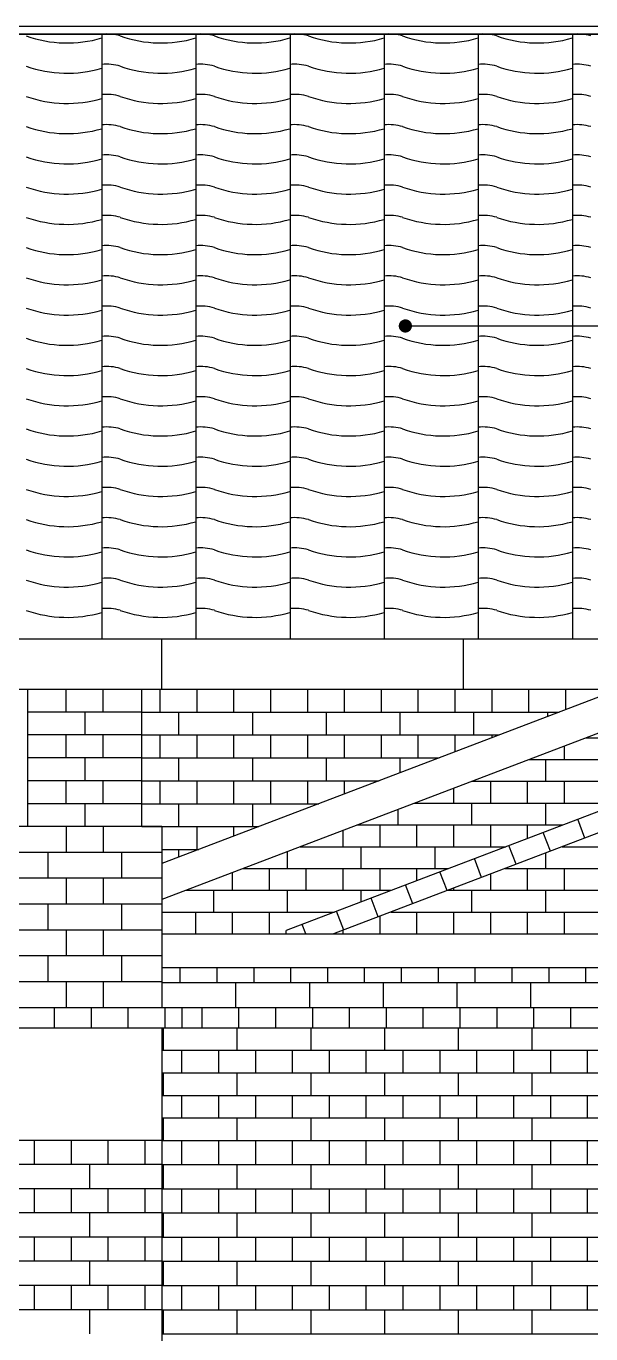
# Model space of a CAD drawing. Extents: x 101185 to 134825, y -129942 to -106182.
# Drawn here: x 116665 to 118349, y -118024 to -114124 of the extents above; entities that cross this region are included whole.
import ezdxf

# ---------------------------------------------------------------- set-up
doc = ezdxf.new("R2010")
doc.units = 0
doc.header["$LTSCALE"] = 50
doc.header["$MEASUREMENT"] = 0
for name, color, linetype in [('DIM', 7, 'CONTINUOUS'), ('ele-3', 6, 'CONTINUOUS'), ('h', 5, 'CONTINUOUS'), ('HAT', 5, 'CONTINUOUS'), ('W-1', 3, 'CONTINUOUS'), ('WALLI', 4, 'CONTINUOUS'), ('WID', 4, 'CONTINUOUS')]:
    doc.layers.add(name, color=color, linetype=linetype)

msp = doc.modelspace()

# ---------------------------------------------------------------- linework, layer by layer
at = {"layer": 'DIM'}
msp.add_line((117795.9, -115018.3), (118604.3, -115018.3), dxfattribs=at)
at = {"layer": 'DIM', "const_width": 19.8}
msp.add_lwpolyline([(117786, -115018.3, 1), (117805.7, -115018.3, 1)], format="xyb", close=True, dxfattribs=at)
at = {"layer": 'ele-3'}
for p, q in [((112683.4, -114124.2), (123125.3, -114124.2)), ((117069.4, -117178.5), (119799.4, -117178.5)), ((117069.4, -117245.7), (119799.4, -117245.7)), ((117069.4, -117312.9), (119799.4, -117312.9)), ((117069.4, -117380.1), (119799.4, -117380.1)), ((117069.4, -117447.3), (119799.4, -117447.3))]:
    msp.add_line(p, q, dxfattribs=at)
for points in [[(116749.4, -117111.3), (116749.4, -117051.3)], [(116859.4, -117111.3), (116859.4, -117051.3)], [(116969.4, -117111.3), (116969.4, -117051.3)], [(117079.4, -117111.3), (117079.4, -117051.3)], [(117189.4, -117111.3), (117189.4, -117051.3)], [(117299.4, -117111.3), (117299.4, -117051.3)], [(117409.4, -117111.3), (117409.4, -117051.3)], [(117519.4, -117111.3), (117519.4, -117051.3)], [(117629.4, -117111.3), (117629.4, -117051.3)], [(117739.4, -117111.3), (117739.4, -117051.3)], [(117849.4, -117111.3), (117849.4, -117051.3)], [(117959.4, -117111.3), (117959.4, -117051.3)], [(118069.4, -117111.3), (118069.4, -117051.3)], [(118179.4, -117111.3), (118179.4, -117051.3)], [(118289.4, -117111.3), (118289.4, -117051.3)], [(117074.4, -117178.5), (117074.4, -117111.3)], [(117294.4, -117178.5), (117294.4, -117111.3)], [(117514.4, -117178.5), (117514.4, -117111.3)], [(117734.4, -117178.5), (117734.4, -117111.3)], [(117954.4, -117178.5), (117954.4, -117111.3)], [(118174.4, -117178.5), (118174.4, -117111.3)], [(117129.4, -117245.7), (117129.4, -117178.5)], [(117239.4, -117245.7), (117239.4, -117178.5)], [(117349.4, -117245.7), (117349.4, -117178.5)], [(117459.4, -117245.7), (117459.4, -117178.5)], [(117569.4, -117245.7), (117569.4, -117178.5)], [(117679.4, -117245.7), (117679.4, -117178.5)], [(117789.4, -117245.7), (117789.4, -117178.5)], [(117899.4, -117245.7), (117899.4, -117178.5)], [(118009.4, -117245.7), (118009.4, -117178.5)], [(118119.4, -117245.7), (118119.4, -117178.5)], [(118229.4, -117245.7), (118229.4, -117178.5)], [(118339.4, -117245.7), (118339.4, -117178.5)], [(117074.4, -117312.9), (117074.4, -117245.7)], [(117294.4, -117312.9), (117294.4, -117245.7)], [(117514.4, -117312.9), (117514.4, -117245.7)], [(117734.4, -117312.9), (117734.4, -117245.7)], [(117954.4, -117312.9), (117954.4, -117245.7)], [(118174.4, -117312.9), (118174.4, -117245.7)], [(117129.4, -117380.1), (117129.4, -117312.9)], [(117239.4, -117380.1), (117239.4, -117312.9)], [(117349.4, -117380.1), (117349.4, -117312.9)], [(117459.4, -117380.1), (117459.4, -117312.9)], [(117569.4, -117380.1), (117569.4, -117312.9)], [(117679.4, -117380.1), (117679.4, -117312.9)], [(117789.4, -117380.1), (117789.4, -117312.9)], [(117899.4, -117380.1), (117899.4, -117312.9)], [(118009.4, -117380.1), (118009.4, -117312.9)], [(118119.4, -117380.1), (118119.4, -117312.9)], [(118229.4, -117380.1), (118229.4, -117312.9)], [(118339.4, -117380.1), (118339.4, -117312.9)], [(117074.4, -117447.3), (117074.4, -117380.1)], [(117294.4, -117447.3), (117294.4, -117380.1)], [(117514.4, -117447.3), (117514.4, -117380.1)], [(117734.4, -117447.3), (117734.4, -117380.1)], [(117954.4, -117447.3), (117954.4, -117380.1)], [(118174.4, -117447.3), (118174.4, -117380.1)]]:
    msp.add_lwpolyline(points, dxfattribs=at)
at = {"layer": 'h'}
for p, q in [((117969.4, -116101.3), (117969.4, -115951.3)), ((117009.4, -116169.7), (118255.1, -116169.7)), ((117119.4, -116169.7), (117119.4, -116238)), ((117339.4, -116169.7), (117339.4, -116238)), ((117559.4, -116169.7), (117559.4, -116238)), ((117779.4, -116169.7), (117779.4, -116238)), ((117999.4, -116169.7), (117999.4, -116238)), ((118219.4, -116169.7), (118219.4, -116183.3)), ((117009.4, -116238), (118075.9, -116238)), ((118334.7, -116246.3), (118534, -116246.3)), ((118269.4, -116271.3), (118269.4, -116311.3)), ((117009.4, -116306.3), (117896.7, -116306.3)), ((117119.4, -116306.3), (117119.4, -116374.7)), ((117339.4, -116306.3), (117339.4, -116374.7)), ((117559.4, -116306.3), (117559.4, -116374.7)), ((117779.4, -116306.3), (117779.4, -116351.1)), ((118164.3, -116311.3), (118704.4, -116311.3)), ((118214.4, -116376.3), (118214.4, -116311.3)), ((117009.4, -116374.7), (117717.4, -116374.7)), ((117993.8, -116376.3), (118874.9, -116376.3)), ((118049.4, -116376.3), (118049.4, -116441.3)), ((118159.4, -116376.3), (118159.4, -116441.3)), ((118269.4, -116376.3), (118269.4, -116441.3)), ((117939.4, -116397.1), (117939.4, -116441.3)), ((117009.4, -116443), (117538.2, -116443)), ((117119.4, -116443), (117119.4, -116511.3)), ((117339.4, -116443), (117339.4, -116511.3)), ((117823.3, -116441.3), (119045.4, -116441.3)), ((117829.4, -116439), (117829.4, -116441.3)), ((117994.4, -116506.3), (117994.4, -116441.3)), ((118214.4, -116506.3), (118214.4, -116441.3)), ((117774.4, -116506.3), (117774.4, -116460)), ((118331.6, -116545.5), (118310.2, -116489.5)), ((116784.4, -116511.3), (116784.4, -116588.5)), ((116894.4, -116511.3), (116894.4, -116588.5)), ((117009.4, -116511.3), (117359, -116511.3)), ((117609.4, -116522.9), (117609.4, -116571.3)), ((117652.8, -116506.3), (118265.9, -116506.3)), ((117719.4, -116506.3), (117719.4, -116571.3)), ((117829.4, -116506.3), (117829.4, -116571.3)), ((117939.4, -116506.3), (117939.4, -116571.3)), ((118049.4, -116506.3), (118049.4, -116571.3)), ((118159.4, -116506.3), (118159.4, -116547)), ((118228.8, -116584.7), (118207.4, -116528.7)), ((117482.3, -116571.3), (118095.4, -116571.3)), ((117664.4, -116636.3), (117664.4, -116571.3)), ((117884.4, -116636.3), (117884.4, -116571.3)), ((118126, -116623.9), (118104.6, -116567.8)), ((118263.9, -116571.3), (118604.8, -116571.3)), ((117069.4, -116588.5), (116609.4, -116588.5)), ((116729.4, -116588.5), (116729.4, -116665.6)), ((116949.4, -116588.5), (116949.4, -116665.6)), ((117069.4, -116579.7), (117179.8, -116579.7)), ((117119.4, -116579.7), (117119.4, -116602.7)), ((117444.4, -116636.3), (117444.4, -116585.8)), ((118023.2, -116663.1), (118001.8, -116607)), ((118214.4, -116636.3), (118214.4, -116590.2)), ((117279.4, -116648.7), (117279.4, -116701.3)), ((117311.8, -116636.3), (117925, -116636.3)), ((117389.4, -116636.3), (117389.4, -116701.3)), ((117499.4, -116636.3), (117499.4, -116701.3)), ((117609.4, -116636.3), (117609.4, -116701.3)), ((117719.4, -116636.3), (117719.4, -116701.3)), ((117829.4, -116636.3), (117829.4, -116672.8)), ((117920.4, -116702.3), (117899.1, -116646.2)), ((118093.4, -116636.3), (118775.3, -116636.3)), ((118159.4, -116636.3), (118159.4, -116701.3)), ((118269.4, -116636.3), (118269.4, -116701.3)), ((117069.4, -116665.6), (116609.4, -116665.6)), ((116784.4, -116665.6), (116784.4, -116742.8)), ((116894.4, -116665.6), (116894.4, -116742.8)), ((117817.7, -116741.5), (117796.3, -116685.4)), ((118049.4, -116653.1), (118049.4, -116701.3)), ((117141.4, -116701.3), (117754.5, -116701.3)), ((117224.4, -116766.3), (117224.4, -116701.3)), ((117444.4, -116766.3), (117444.4, -116701.3)), ((117664.4, -116735.7), (117664.4, -116701.3)), ((117714.9, -116780.7), (117693.5, -116724.6)), ((117922.9, -116701.3), (118945.8, -116701.3)), ((117939.4, -116695.1), (117939.4, -116701.3)), ((117994.4, -116766.3), (117994.4, -116701.3)), ((118214.4, -116766.3), (118214.4, -116701.3)), ((117069.4, -116742.8), (116609.4, -116742.8)), ((116729.4, -116742.8), (116729.4, -116819.9)), ((116949.4, -116742.8), (116949.4, -116819.9)), ((117069.4, -116766.3), (117584, -116766.3)), ((117169.4, -116766.3), (117169.4, -116831.3)), ((117279.4, -116766.3), (117279.4, -116831.3)), ((117389.4, -116766.3), (117389.4, -116831.3)), ((117612.1, -116819.9), (117590.7, -116763.8)), ((117752.4, -116766.3), (119116.3, -116766.3)), ((117829.4, -116766.3), (117829.4, -116831.3)), ((117939.4, -116766.3), (117939.4, -116831.3)), ((118049.4, -116766.3), (118049.4, -116831.3)), ((118159.4, -116766.3), (118159.4, -116831.3)), ((118269.4, -116766.3), (118269.4, -116831.3)), ((117498.7, -116831.3), (117487.9, -116803)), ((117719.4, -116779), (117719.4, -116831.3)), ((117069.4, -116819.9), (116609.4, -116819.9)), ((116784.4, -116819.9), (116784.4, -116897.1)), ((116894.4, -116819.9), (116894.4, -116897.1)), ((117609.4, -116820.9), (117609.4, -116831.3)), ((117069.4, -116897.1), (116609.4, -116897.1)), ((116729.4, -116897.1), (116729.4, -116974.2)), ((116949.4, -116897.1), (116949.4, -116974.2)), ((117124.4, -116976.3), (117124.4, -116931.3)), ((117234.4, -116976.3), (117234.4, -116931.3)), ((117344.4, -116976.3), (117344.4, -116931.3)), ((117454.4, -116976.3), (117454.4, -116931.3)), ((117564.4, -116976.3), (117564.4, -116931.3)), ((117674.4, -116976.3), (117674.4, -116931.3)), ((117784.4, -116976.3), (117784.4, -116931.3)), ((117894.4, -116976.3), (117894.4, -116931.3)), ((118004.4, -116976.3), (118004.4, -116931.3)), ((118114.4, -116976.3), (118114.4, -116931.3)), ((118224.4, -116976.3), (118224.4, -116931.3)), ((118334.4, -116976.3), (118334.4, -116931.3)), ((117069.4, -116974.2), (116609.4, -116974.2)), ((116784.4, -116974.2), (116784.4, -117051.3)), ((116894.4, -116974.2), (116894.4, -117051.3)), ((117069.4, -116976.3), (119799.4, -116976.3)), ((117289.4, -116976.3), (117289.4, -117051.3)), ((117509.4, -116976.3), (117509.4, -117051.3)), ((117729.4, -116976.3), (117729.4, -117051.3)), ((117949.4, -116976.3), (117949.4, -117051.3)), ((118169.4, -116976.3), (118169.4, -117051.3)), ((117069.4, -117519.4), (119799.4, -117519.4)), ((117069.4, -117591.5), (119799.4, -117591.5)), ((117069.4, -117663.6), (119799.4, -117663.6)), ((117069.4, -117735.7), (119799.4, -117735.7)), ((117069.4, -117807.9), (119799.4, -117807.9)), ((117069.4, -117880), (119799.4, -117880)), ((117069.4, -117952.1), (119799.4, -117952.1)), ((117069.4, -118024.2), (119799.4, -118024.2))]:
    msp.add_line(p, q, dxfattribs=at)
for points in [[(117064.4, -116169.7), (117064.4, -116101.3)], [(117174.4, -116169.7), (117174.4, -116101.3)], [(117284.4, -116169.7), (117284.4, -116101.3)], [(117394.4, -116169.7), (117394.4, -116101.3)], [(117504.4, -116169.7), (117504.4, -116101.3)], [(117614.4, -116169.7), (117614.4, -116101.3)], [(117724.4, -116169.7), (117724.4, -116101.3)], [(117834.4, -116169.7), (117834.4, -116101.3)], [(117944.4, -116169.7), (117944.4, -116101.3)], [(118054.4, -116169.7), (118054.4, -116101.3)], [(118164.4, -116169.7), (118164.4, -116101.3)], [(118274.4, -116162.4), (118274.4, -116101.3)], [(117064.4, -116306.3), (117064.4, -116238)], [(117174.4, -116306.3), (117174.4, -116238)], [(117284.4, -116306.3), (117284.4, -116238)], [(117394.4, -116306.3), (117394.4, -116238)], [(117504.4, -116306.3), (117504.4, -116238)], [(117614.4, -116306.3), (117614.4, -116238)], [(117724.4, -116306.3), (117724.4, -116238)], [(117834.4, -116306.3), (117834.4, -116238)], [(117944.4, -116288.2), (117944.4, -116238)], [(118054.4, -116246.2), (118054.4, -116238)], [(117064.4, -116443), (117064.4, -116374.7)], [(117174.4, -116443), (117174.4, -116374.7)], [(117284.4, -116443), (117284.4, -116374.7)], [(117394.4, -116443), (117394.4, -116374.7)], [(117504.4, -116443), (117504.4, -116374.7)], [(117614.4, -116414), (117614.4, -116374.7)], [(117174.4, -116579.7), (117174.4, -116511.3)], [(117284.4, -116539.8), (117284.4, -116511.3)], [(117129.4, -117519.4), (117129.4, -117447.3)], [(117239.4, -117519.4), (117239.4, -117447.3)], [(117349.4, -117519.4), (117349.4, -117447.3)], [(117459.4, -117519.4), (117459.4, -117447.3)], [(117569.4, -117519.4), (117569.4, -117447.3)], [(117679.4, -117519.4), (117679.4, -117447.3)], [(117789.4, -117519.4), (117789.4, -117447.3)], [(117899.4, -117519.4), (117899.4, -117447.3)], [(118009.4, -117519.4), (118009.4, -117447.3)], [(118119.4, -117519.4), (118119.4, -117447.3)], [(118229.4, -117519.4), (118229.4, -117447.3)], [(118339.4, -117519.4), (118339.4, -117447.3)], [(117074.4, -117591.5), (117074.4, -117519.4)], [(117294.4, -117591.5), (117294.4, -117519.4)], [(117514.4, -117591.5), (117514.4, -117519.4)], [(117734.4, -117591.5), (117734.4, -117519.4)], [(117954.4, -117591.5), (117954.4, -117519.4)], [(118174.4, -117591.5), (118174.4, -117519.4)], [(117129.4, -117663.6), (117129.4, -117591.5)], [(117239.4, -117663.6), (117239.4, -117591.5)], [(117349.4, -117663.6), (117349.4, -117591.5)], [(117459.4, -117663.6), (117459.4, -117591.5)], [(117569.4, -117663.6), (117569.4, -117591.5)], [(117679.4, -117663.6), (117679.4, -117591.5)], [(117789.4, -117663.6), (117789.4, -117591.5)], [(117899.4, -117663.6), (117899.4, -117591.5)], [(118009.4, -117663.6), (118009.4, -117591.5)], [(118119.4, -117663.6), (118119.4, -117591.5)], [(118229.4, -117663.6), (118229.4, -117591.5)], [(118339.4, -117663.6), (118339.4, -117591.5)], [(117074.4, -117735.7), (117074.4, -117663.6)], [(117294.4, -117735.7), (117294.4, -117663.6)], [(117514.4, -117735.7), (117514.4, -117663.6)], [(117734.4, -117735.7), (117734.4, -117663.6)], [(117954.4, -117735.7), (117954.4, -117663.6)], [(118174.4, -117735.7), (118174.4, -117663.6)], [(117129.4, -117807.9), (117129.4, -117735.7)], [(117239.4, -117807.9), (117239.4, -117735.7)], [(117349.4, -117807.9), (117349.4, -117735.7)], [(117459.4, -117807.9), (117459.4, -117735.7)], [(117569.4, -117807.9), (117569.4, -117735.7)], [(117679.4, -117807.9), (117679.4, -117735.7)], [(117789.4, -117807.9), (117789.4, -117735.7)], [(117899.4, -117807.9), (117899.4, -117735.7)], [(118009.4, -117807.9), (118009.4, -117735.7)], [(118119.4, -117807.9), (118119.4, -117735.7)], [(118229.4, -117807.9), (118229.4, -117735.7)], [(118339.4, -117807.9), (118339.4, -117735.7)], [(117074.4, -117880), (117074.4, -117807.9)], [(117294.4, -117880), (117294.4, -117807.9)], [(117514.4, -117880), (117514.4, -117807.9)], [(117734.4, -117880), (117734.4, -117807.9)], [(117954.4, -117880), (117954.4, -117807.9)], [(118174.4, -117880), (118174.4, -117807.9)], [(117129.4, -117952.1), (117129.4, -117880)], [(117239.4, -117952.1), (117239.4, -117880)], [(117349.4, -117952.1), (117349.4, -117880)], [(117459.4, -117952.1), (117459.4, -117880)], [(117569.4, -117952.1), (117569.4, -117880)], [(117679.4, -117952.1), (117679.4, -117880)], [(117789.4, -117952.1), (117789.4, -117880)], [(117899.4, -117952.1), (117899.4, -117880)], [(118009.4, -117952.1), (118009.4, -117880)], [(118119.4, -117952.1), (118119.4, -117880)], [(118229.4, -117952.1), (118229.4, -117880)], [(118339.4, -117952.1), (118339.4, -117880)], [(117074.4, -118024.2), (117074.4, -117952.1)], [(117294.4, -118024.2), (117294.4, -117952.1)], [(117514.4, -118024.2), (117514.4, -117952.1)], [(117734.4, -118024.2), (117734.4, -117952.1)], [(117954.4, -118024.2), (117954.4, -117952.1)], [(118174.4, -118024.2), (118174.4, -117952.1)]]:
    msp.add_lwpolyline(points, dxfattribs=at)
at = {"layer": 'HAT'}
for centre, radius, start, end in [((116786.8, -113807.3), 367, 250.5449, 286.3543), ((116904.3, -114294.1), 146.7, 73.7335, 95.5336), ((117067.6, -113807.3), 367, 250.5449, 286.3543), ((117185, -114294.1), 146.7, 73.7335, 95.5336), ((117348.3, -113807.3), 367, 250.5449, 286.3543), ((117465.8, -114294.1), 146.7, 73.7335, 95.5336), ((117629.1, -113807.3), 367, 250.5449, 286.3543), ((117746.6, -114294.1), 146.7, 73.7335, 95.5336), ((117909.9, -113807.3), 367, 250.5449, 286.3543), ((118027.3, -114294.1), 146.7, 73.7335, 95.5336), ((118190.6, -113807.3), 367, 250.5449, 286.3543), ((118308.1, -114294.1), 146.7, 73.7335, 95.5336), ((116786.8, -113897.5), 367, 250.5449, 286.3543), ((116904.3, -114384.3), 146.7, 73.7335, 95.5336), ((117067.6, -113897.5), 367, 250.5449, 286.3543), ((117185, -114384.3), 146.7, 73.7335, 95.5336), ((117348.3, -113897.5), 367, 250.5449, 286.3543), ((117465.8, -114384.3), 146.7, 73.7335, 95.5336), ((117629.1, -113897.5), 367, 250.5449, 286.3543), ((117746.6, -114384.3), 146.7, 73.7335, 95.5336), ((117909.9, -113897.5), 367, 250.5449, 286.3543), ((118027.3, -114384.3), 146.7, 73.7335, 95.5336), ((118190.6, -113897.5), 367, 250.5449, 286.3543), ((118308.1, -114384.3), 146.7, 73.7335, 95.5336), ((116786.8, -113987.7), 367, 250.5449, 286.3543), ((116904.3, -114474.4), 146.7, 73.7335, 95.5336), ((117067.6, -113987.7), 367, 250.5449, 286.3543), ((117185, -114474.4), 146.7, 73.7335, 95.5336), ((117348.3, -113987.7), 367, 250.5449, 286.3543), ((117465.8, -114474.4), 146.7, 73.7335, 95.5336), ((117629.1, -113987.7), 367, 250.5449, 286.3543), ((117746.6, -114474.4), 146.7, 73.7335, 95.5336), ((117909.9, -113987.7), 367, 250.5449, 286.3543), ((118027.3, -114474.4), 146.7, 73.7335, 95.5336), ((118190.6, -113987.7), 367, 250.5449, 286.3543), ((118308.1, -114474.4), 146.7, 73.7335, 95.5336), ((116786.8, -114077.8), 367, 250.5449, 286.3543), ((116904.3, -114564.6), 146.7, 73.7335, 95.5336), ((117067.6, -114077.8), 367, 250.5449, 286.3543), ((117185, -114564.6), 146.7, 73.7335, 95.5336), ((117348.3, -114077.8), 367, 250.5449, 286.3543), ((117465.8, -114564.6), 146.7, 73.7335, 95.5336), ((117629.1, -114077.8), 367, 250.5449, 286.3543), ((117746.6, -114564.6), 146.7, 73.7335, 95.5336), ((117909.9, -114077.8), 367, 250.5449, 286.3543), ((118027.3, -114564.6), 146.7, 73.7335, 95.5336), ((118190.6, -114077.8), 367, 250.5449, 286.3543), ((118308.1, -114564.6), 146.7, 73.7335, 95.5336), ((116786.8, -114168), 367, 250.5449, 286.3543), ((116904.3, -114654.8), 146.7, 73.7335, 95.5336), ((117067.6, -114168), 367, 250.5449, 286.3543), ((117185, -114654.8), 146.7, 73.7335, 95.5336), ((117348.3, -114168), 367, 250.5449, 286.3543), ((117465.8, -114654.8), 146.7, 73.7335, 95.5336), ((117629.1, -114168), 367, 250.5449, 286.3543), ((117746.6, -114654.8), 146.7, 73.7335, 95.5336), ((117909.9, -114168), 367, 250.5449, 286.3543), ((118027.3, -114654.8), 146.7, 73.7335, 95.5336), ((118190.6, -114168), 367, 250.5449, 286.3543), ((118308.1, -114654.8), 146.7, 73.7335, 95.5336), ((116786.8, -114258.1), 367, 250.5449, 286.3543), ((116904.3, -114744.9), 146.7, 73.7335, 95.5336), ((117067.6, -114258.1), 367, 250.5449, 286.3543), ((117185, -114744.9), 146.7, 73.7335, 95.5336), ((117348.3, -114258.1), 367, 250.5449, 286.3543), ((117465.8, -114744.9), 146.7, 73.7335, 95.5336), ((117629.1, -114258.1), 367, 250.5449, 286.3543), ((117746.6, -114744.9), 146.7, 73.7335, 95.5336), ((117909.9, -114258.1), 367, 250.5449, 286.3543), ((118027.3, -114744.9), 146.7, 73.7335, 95.5336), ((118190.6, -114258.1), 367, 250.5449, 286.3543), ((118308.1, -114744.9), 146.7, 73.7335, 95.5336), ((116786.8, -114348.3), 367, 250.5449, 286.3543), ((116904.3, -114835.1), 146.7, 73.7335, 95.5336), ((117067.6, -114348.3), 367, 250.5449, 286.3543), ((117185, -114835.1), 146.7, 73.7335, 95.5336), ((117348.3, -114348.3), 367, 250.5449, 286.3543), ((117465.8, -114835.1), 146.7, 73.7335, 95.5336), ((117629.1, -114348.3), 367, 250.5449, 286.3543), ((117746.6, -114835.1), 146.7, 73.7335, 95.5336), ((117909.9, -114348.3), 367, 250.5449, 286.3543), ((118027.3, -114835.1), 146.7, 73.7335, 95.5336), ((118190.6, -114348.3), 367, 250.5449, 286.3543), ((118308.1, -114835.1), 146.7, 73.7335, 95.5336), ((116786.8, -114438.5), 367, 250.5449, 286.3543), ((116904.3, -114925.2), 146.7, 73.7335, 95.5336), ((117067.6, -114438.5), 367, 250.5449, 286.3543), ((117185, -114925.2), 146.7, 73.7335, 95.5336), ((117348.3, -114438.5), 367, 250.5449, 286.3543), ((117465.8, -114925.2), 146.7, 73.7335, 95.5336), ((117629.1, -114438.5), 367, 250.5449, 286.3543), ((117746.6, -114925.2), 146.7, 73.7335, 95.5336), ((117909.9, -114438.5), 367, 250.5449, 286.3543), ((118027.3, -114925.2), 146.7, 73.7335, 95.5336), ((118190.6, -114438.5), 367, 250.5449, 286.3543), ((118308.1, -114925.2), 146.7, 73.7335, 95.5336), ((116786.8, -114528.6), 367, 250.5449, 286.3543), ((116904.3, -115015.4), 146.7, 73.7335, 95.5336), ((117067.6, -114528.6), 367, 250.5449, 286.3543), ((117185, -115015.4), 146.7, 73.7335, 95.5336), ((117348.3, -114528.6), 367, 250.5449, 286.3543), ((117465.8, -115015.4), 146.7, 73.7335, 95.5336), ((117629.1, -114528.6), 367, 250.5449, 286.3543), ((117746.6, -115015.4), 146.7, 73.7335, 95.5336), ((117909.9, -114528.6), 367, 250.5449, 286.3543), ((118027.3, -115015.4), 146.7, 73.7335, 95.5336), ((118190.6, -114528.6), 367, 250.5449, 286.3543), ((118308.1, -115015.4), 146.7, 73.7335, 95.5336), ((116786.8, -114618.8), 367, 250.5449, 286.3543), ((116904.3, -115105.6), 146.7, 73.7335, 95.5336), ((117067.6, -114618.8), 367, 250.5449, 286.3543), ((117185, -115105.6), 146.7, 73.7335, 95.5336), ((117348.3, -114618.8), 367, 250.5449, 286.3543), ((117465.8, -115105.6), 146.7, 73.7335, 95.5336), ((117629.1, -114618.8), 367, 250.5449, 286.3543), ((117746.6, -115105.6), 146.7, 73.7335, 95.5336), ((117909.9, -114618.8), 367, 250.5449, 286.3543), ((118027.3, -115105.6), 146.7, 73.7335, 95.5336), ((118190.6, -114618.8), 367, 250.5449, 286.3543), ((118308.1, -115105.6), 146.7, 73.7335, 95.5336), ((116904.3, -115195.7), 146.7, 73.7335, 95.5336), ((117185, -115195.7), 146.7, 73.7335, 95.5336), ((117465.8, -115195.7), 146.7, 73.7335, 95.5336), ((117746.6, -115195.7), 146.7, 73.7335, 95.5336), ((118027.3, -115195.7), 146.7, 73.7335, 95.5336), ((118308.1, -115195.7), 146.7, 73.7335, 95.5336), ((116786.8, -114708.9), 367, 250.5449, 286.3543), ((117067.6, -114708.9), 367, 250.5449, 286.3543), ((117348.3, -114708.9), 367, 250.5449, 286.3543), ((117629.1, -114708.9), 367, 250.5449, 286.3543), ((117909.9, -114708.9), 367, 250.5449, 286.3543), ((118190.6, -114708.9), 367, 250.5449, 286.3543), ((116786.8, -114799.1), 367, 250.5449, 286.3543), ((116904.3, -115285.9), 146.7, 73.7335, 95.5336), ((117067.6, -114799.1), 367, 250.5449, 286.3543), ((117185, -115285.9), 146.7, 73.7335, 95.5336), ((117348.3, -114799.1), 367, 250.5449, 286.3543), ((117465.8, -115285.9), 146.7, 73.7335, 95.5336), ((117629.1, -114799.1), 367, 250.5449, 286.3543), ((117746.6, -115285.9), 146.7, 73.7335, 95.5336), ((117909.9, -114799.1), 367, 250.5449, 286.3543), ((118027.3, -115285.9), 146.7, 73.7335, 95.5336), ((118190.6, -114799.1), 367, 250.5449, 286.3543), ((118308.1, -115285.9), 146.7, 73.7335, 95.5336), ((116786.8, -114889.3), 367, 250.5449, 286.3543), ((116904.3, -115376), 146.7, 73.7335, 95.5336), ((117067.6, -114889.3), 367, 250.5449, 286.3543), ((117185, -115376), 146.7, 73.7335, 95.5336), ((117348.3, -114889.3), 367, 250.5449, 286.3543), ((117465.8, -115376), 146.7, 73.7335, 95.5336), ((117629.1, -114889.3), 367, 250.5449, 286.3543), ((117746.6, -115376), 146.7, 73.7335, 95.5336), ((117909.9, -114889.3), 367, 250.5449, 286.3543), ((118027.3, -115376), 146.7, 73.7335, 95.5336), ((118190.6, -114889.3), 367, 250.5449, 286.3543), ((118308.1, -115376), 146.7, 73.7335, 95.5336), ((116904.3, -115466.2), 146.7, 73.7335, 95.5336), ((117185, -115466.2), 146.7, 73.7335, 95.5336), ((117465.8, -115466.2), 146.7, 73.7335, 95.5336), ((117746.6, -115466.2), 146.7, 73.7335, 95.5336), ((118027.3, -115466.2), 146.7, 73.7335, 95.5336), ((118308.1, -115466.2), 146.7, 73.7335, 95.5336), ((116786.8, -114979.4), 367, 250.5449, 286.3543), ((117067.6, -114979.4), 367, 250.5449, 286.3543), ((117348.3, -114979.4), 367, 250.5449, 286.3543), ((117629.1, -114979.4), 367, 250.5449, 286.3543), ((117909.9, -114979.4), 367, 250.5449, 286.3543), ((118190.6, -114979.4), 367, 250.5449, 286.3543), ((116786.8, -115069.6), 367, 250.5449, 286.3543), ((116904.3, -115556.4), 146.7, 73.7335, 95.5336), ((117067.6, -115069.6), 367, 250.5449, 286.3543), ((117185, -115556.4), 146.7, 73.7335, 95.5336), ((117348.3, -115069.6), 367, 250.5449, 286.3543), ((117465.8, -115556.4), 146.7, 73.7335, 95.5336), ((117629.1, -115069.6), 367, 250.5449, 286.3543), ((117746.6, -115556.4), 146.7, 73.7335, 95.5336), ((117909.9, -115069.6), 367, 250.5449, 286.3543), ((118027.3, -115556.4), 146.7, 73.7335, 95.5336), ((118190.6, -115069.6), 367, 250.5449, 286.3543), ((118308.1, -115556.4), 146.7, 73.7335, 95.5336), ((116786.8, -115159.7), 367, 250.5449, 286.3543), ((116904.3, -115646.5), 146.7, 73.7335, 95.5336), ((117067.6, -115159.7), 367, 250.5449, 286.3543), ((117185, -115646.5), 146.7, 73.7335, 95.5336), ((117348.3, -115159.7), 367, 250.5449, 286.3543), ((117465.8, -115646.5), 146.7, 73.7335, 95.5336), ((117629.1, -115159.7), 367, 250.5449, 286.3543), ((117746.6, -115646.5), 146.7, 73.7335, 95.5336), ((117909.9, -115159.7), 367, 250.5449, 286.3543), ((118027.3, -115646.5), 146.7, 73.7335, 95.5336), ((118190.6, -115159.7), 367, 250.5449, 286.3543), ((118308.1, -115646.5), 146.7, 73.7335, 95.5336), ((116786.8, -115249.9), 367, 250.5449, 286.3543), ((116904.3, -115736.7), 146.7, 73.7335, 95.5336), ((117067.6, -115249.9), 367, 250.5449, 286.3543), ((117185, -115736.7), 146.7, 73.7335, 95.5336), ((117348.3, -115249.9), 367, 250.5449, 286.3543), ((117465.8, -115736.7), 146.7, 73.7335, 95.5336), ((117629.1, -115249.9), 367, 250.5449, 286.3543), ((117746.6, -115736.7), 146.7, 73.7335, 95.5336), ((117909.9, -115249.9), 367, 250.5449, 286.3543), ((118027.3, -115736.7), 146.7, 73.7335, 95.5336), ((118190.6, -115249.9), 367, 250.5449, 286.3543), ((118308.1, -115736.7), 146.7, 73.7335, 95.5336), ((116786.8, -115340), 367, 250.5449, 286.3543), ((116904.3, -115826.8), 146.7, 73.7335, 95.5336), ((117067.6, -115340), 367, 250.5449, 286.3543), ((117185, -115826.8), 146.7, 73.7335, 95.5336), ((117348.3, -115340), 367, 250.5449, 286.3543), ((117465.8, -115826.8), 146.7, 73.7335, 95.5336), ((117629.1, -115340), 367, 250.5449, 286.3543), ((117746.6, -115826.8), 146.7, 73.7335, 95.5336), ((117909.9, -115340), 367, 250.5449, 286.3543), ((118027.3, -115826.8), 146.7, 73.7335, 95.5336), ((118190.6, -115340), 367, 250.5449, 286.3543), ((118308.1, -115826.8), 146.7, 73.7335, 95.5336), ((116786.8, -115430.2), 367, 250.5449, 286.3543), ((116904.3, -115917), 146.7, 73.7335, 95.5336), ((117067.6, -115430.2), 367, 250.5449, 286.3543), ((117185, -115917), 146.7, 73.7335, 95.5336), ((117348.3, -115430.2), 367, 250.5449, 286.3543), ((117465.8, -115917), 146.7, 73.7335, 95.5336), ((117629.1, -115430.2), 367, 250.5449, 286.3543), ((117746.6, -115917), 146.7, 73.7335, 95.5336), ((117909.9, -115430.2), 367, 250.5449, 286.3543), ((118027.3, -115917), 146.7, 73.7335, 95.5336), ((118190.6, -115430.2), 367, 250.5449, 286.3543), ((118308.1, -115917), 146.7, 73.7335, 95.5336), ((116786.8, -115520.4), 367, 250.5449, 286.3543), ((116904.3, -116007.2), 146.7, 73.7335, 95.5336), ((117067.6, -115520.4), 367, 250.5449, 286.3543), ((117185, -116007.2), 146.7, 73.7335, 95.5336), ((117348.3, -115520.4), 367, 250.5449, 286.3543), ((117465.8, -116007.2), 146.7, 73.7335, 95.5336), ((117629.1, -115520.4), 367, 250.5449, 286.3543), ((117746.6, -116007.2), 146.7, 73.7335, 95.5336), ((117909.9, -115520.4), 367, 250.5449, 286.3543), ((118027.3, -116007.2), 146.7, 73.7335, 95.5336), ((118190.6, -115520.4), 367, 250.5449, 286.3543), ((118308.1, -116007.2), 146.7, 73.7335, 95.5336)]:
    msp.add_arc(centre, radius, start, end, dxfattribs=at)
at = {"layer": 'W-1'}
for p, q in [((117069.4, -116511.3), (116609.4, -116511.3)), ((117069.4, -116511.3), (117069.4, -117051.3)), ((113734.4, -117051.3), (123011.9, -117051.3)), ((117129.4, -117051.3), (117129.4, -117111.3)), ((113734.4, -117111.3), (123011.9, -117111.3)), ((117069.4, -117111.3), (117069.4, -120578.8))]:
    msp.add_line(p, q, dxfattribs=at)
at = {"layer": 'WALLI'}
msp.add_line((112689.4, -114148.2), (123119.3, -114148.2), dxfattribs=at)
at = {"layer": 'WID'}
for p, q in [((123099.4, -114148.2), (112709.4, -114148.2)), ((116890.1, -114148.2), (116890.1, -115951.3)), ((117170.9, -114148.2), (117170.9, -115951.3)), ((117451.7, -114148.2), (117451.7, -115951.3)), ((117732.4, -114148.2), (117732.4, -115951.3)), ((118013.2, -114148.2), (118013.2, -115951.3)), ((118294, -114148.2), (118294, -115951.3)), ((116609.4, -115951.3), (120259.4, -115951.3)), ((117069.4, -116101.3), (117069.4, -115951.3)), ((116609.4, -116101.3), (120259.4, -116101.3)), ((116669.4, -116511.3), (116669.4, -116101.3)), ((117009.4, -116511.3), (117009.4, -116101.3)), ((118434.4, -116101.3), (117069.4, -116621.8)), ((117009.4, -116169.7), (116669.4, -116169.7)), ((116839.4, -116169.7), (116839.4, -116238)), ((118434.4, -116208.4), (117069.4, -116728.8)), ((117009.4, -116238), (116669.4, -116238)), ((117009.4, -116306.3), (116669.4, -116306.3)), ((116839.4, -116306.3), (116839.4, -116374.7)), ((117009.4, -116374.7), (116669.4, -116374.7)), ((117009.4, -116443), (116669.4, -116443)), ((116839.4, -116443), (116839.4, -116511.3)), ((118434.4, -116442.1), (117440.6, -116821)), ((118434.4, -116506.3), (117581.9, -116831.3)), ((117069.4, -116831.3), (119799.4, -116831.3)), ((117440.6, -116831.3), (117440.6, -116821)), ((117069.4, -116931.3), (119799.4, -116931.3)), ((117069.4, -117447.3), (116609.4, -117447.3)), ((117069.4, -117519.4), (116609.4, -117519.4)), ((117069.4, -117591.5), (116609.4, -117591.5)), ((117069.4, -117663.6), (116609.4, -117663.6)), ((117069.4, -117735.7), (116609.4, -117735.7)), ((117069.4, -117807.9), (116609.4, -117807.9)), ((117069.4, -117880), (116609.4, -117880)), ((117069.4, -117952.1), (116609.4, -117952.1))]:
    msp.add_line(p, q, dxfattribs=at)
for points in [[(116784.4, -116169.7), (116784.4, -116101.3)], [(116894.4, -116169.7), (116894.4, -116101.3)], [(116784.4, -116306.3), (116784.4, -116238)], [(116894.4, -116306.3), (116894.4, -116238)], [(116784.4, -116443), (116784.4, -116374.7)], [(116894.4, -116443), (116894.4, -116374.7)], [(116609.4, -117447.3), (116609.4, -117111.3), (117069.4, -117111.3), (117069.4, -117447.3)], [(116689.4, -117519.4), (116689.4, -117447.3)], [(116799.4, -117519.4), (116799.4, -117447.3)], [(116909.4, -117519.4), (116909.4, -117447.3)], [(117019.4, -117519.4), (117019.4, -117447.3)], [(116854.4, -117591.5), (116854.4, -117519.4)], [(116689.4, -117663.6), (116689.4, -117591.5)], [(116799.4, -117663.6), (116799.4, -117591.5)], [(116909.4, -117663.6), (116909.4, -117591.5)], [(117019.4, -117663.6), (117019.4, -117591.5)], [(116854.4, -117735.7), (116854.4, -117663.6)], [(116689.4, -117807.9), (116689.4, -117735.7)], [(116799.4, -117807.9), (116799.4, -117735.7)], [(116909.4, -117807.9), (116909.4, -117735.7)], [(117019.4, -117807.9), (117019.4, -117735.7)], [(116854.4, -117880), (116854.4, -117807.9)], [(116689.4, -117952.1), (116689.4, -117880)], [(116799.4, -117952.1), (116799.4, -117880)], [(116909.4, -117952.1), (116909.4, -117880)], [(117019.4, -117952.1), (117019.4, -117880)], [(116854.4, -118024.2), (116854.4, -117952.1)]]:
    msp.add_lwpolyline(points, dxfattribs=at)

doc.saveas('drawing.dxf')
